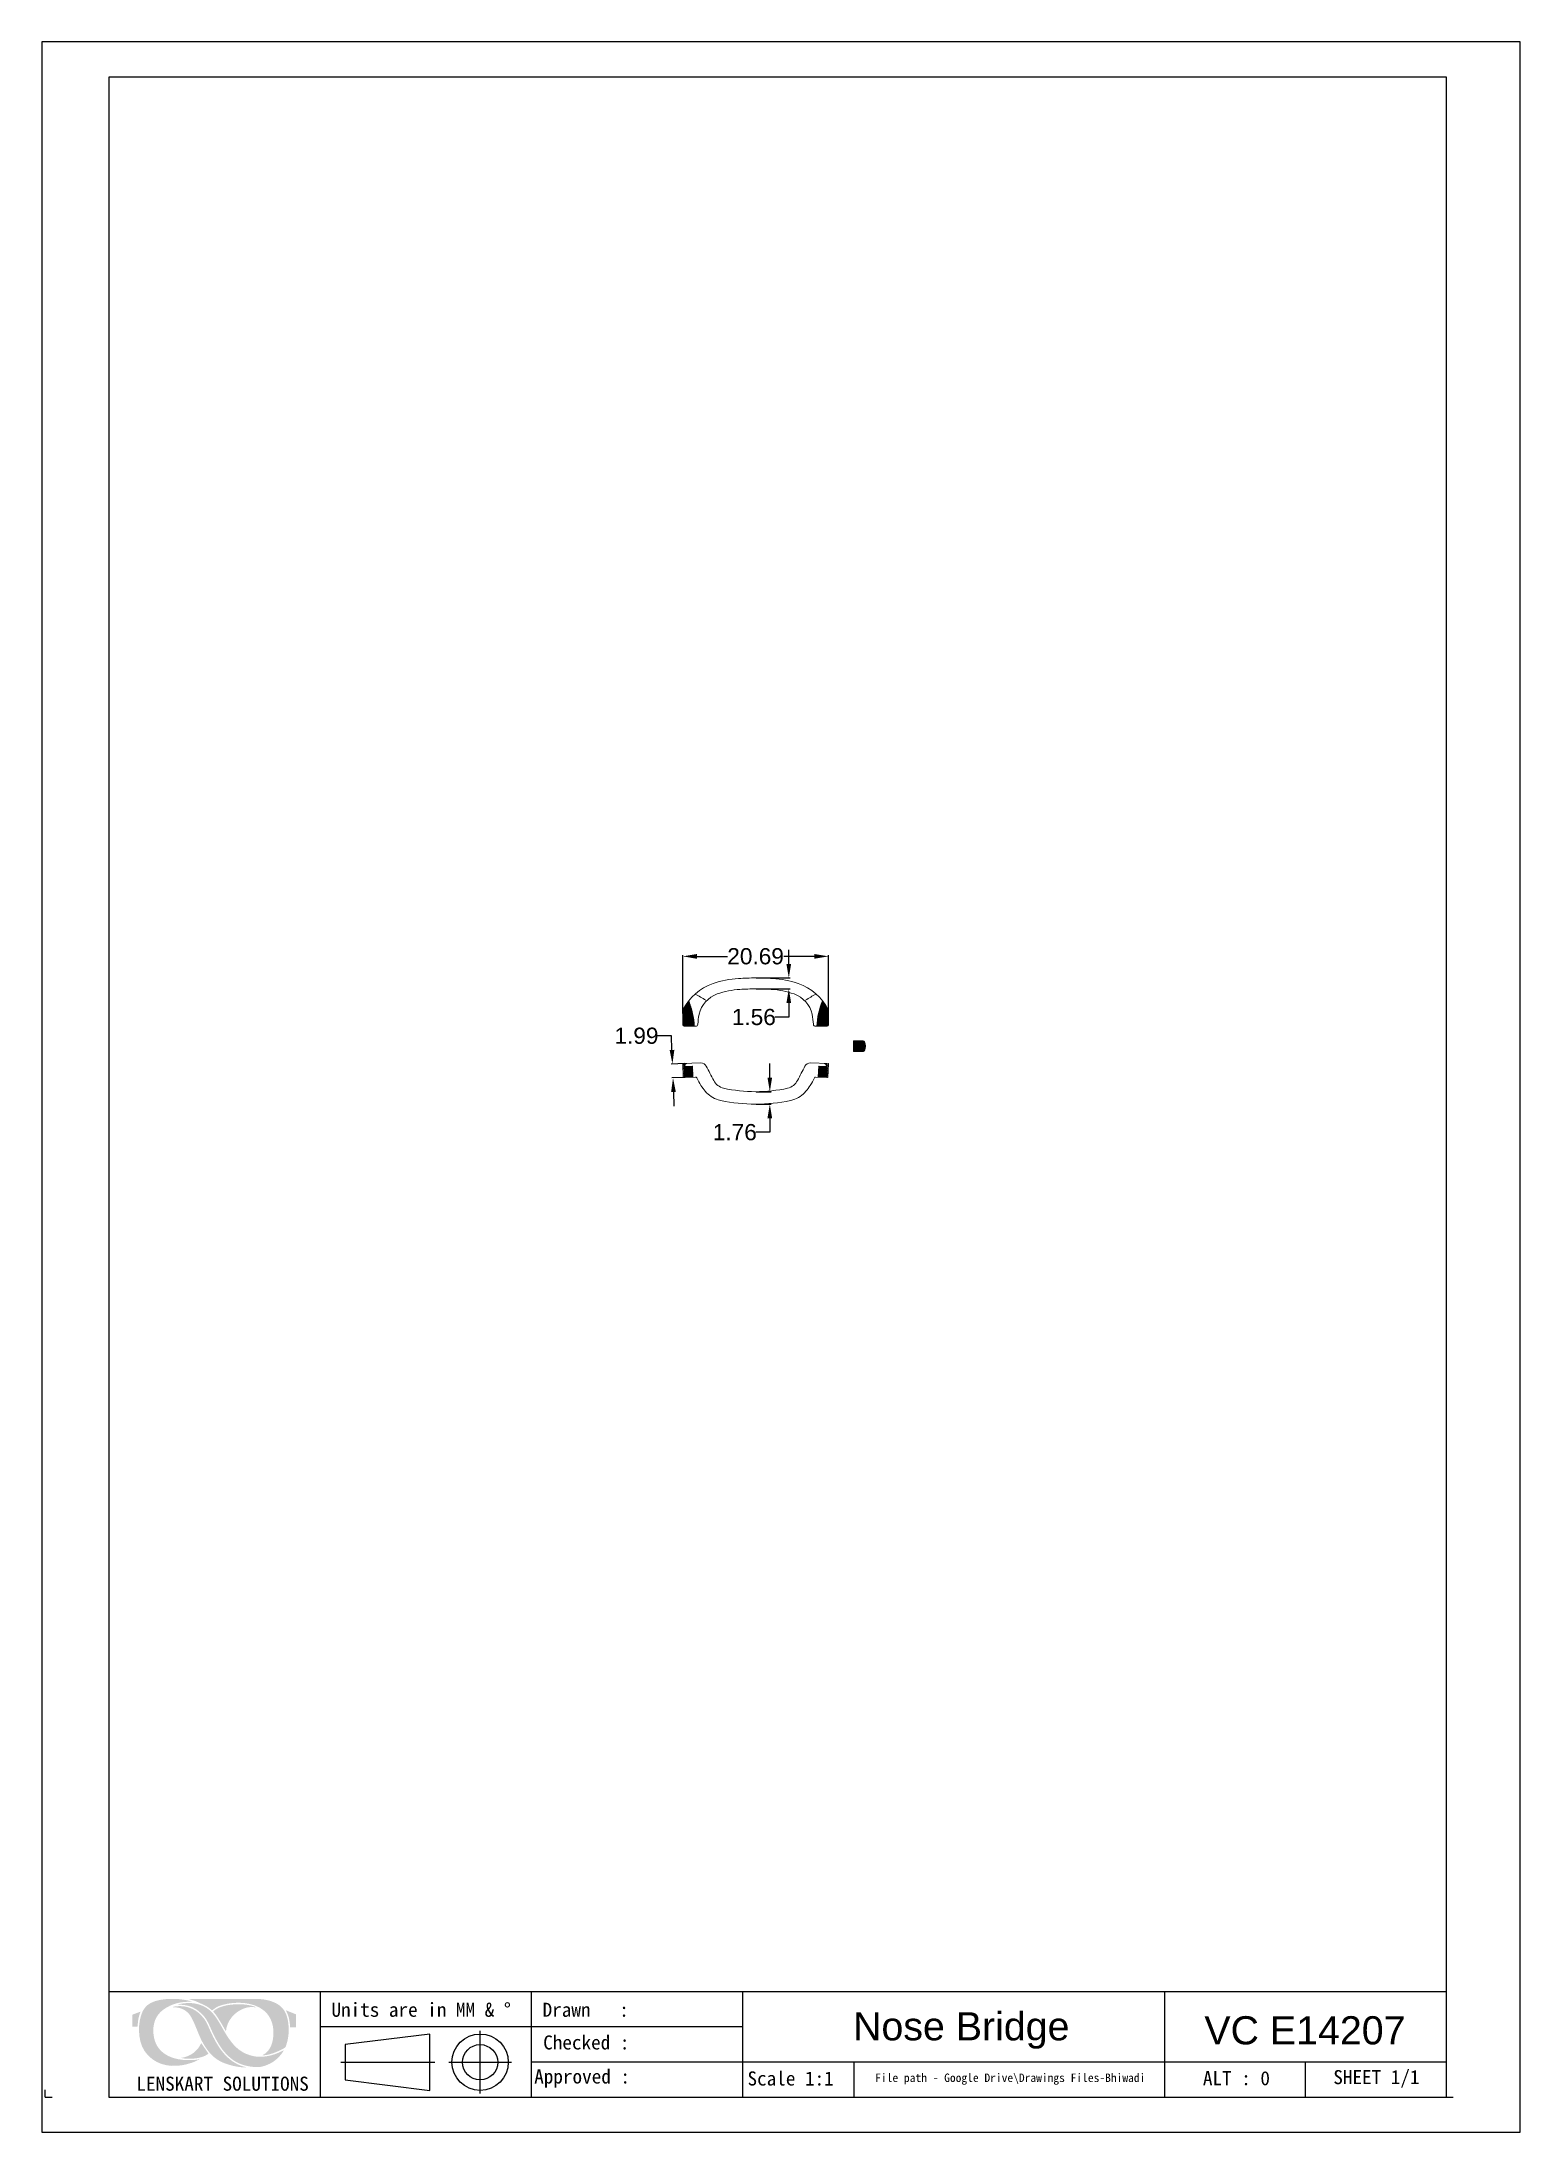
# Model space of a CAD drawing. Header units: millimetres. Extents: x 1786 to 1996, y 1476 to 1773.
import ezdxf

# ---------------------------------------------------------------- set-up
doc = ezdxf.new("R2010")
doc.units = ezdxf.units.MM
doc.layers.add('图框-线条', color=7, linetype='Continuous')
doc.layers.add('绘图层', color=7, linetype='Continuous', lineweight=15)
doc.styles.get("Standard").update_dxf_attribs({"font": 'arial.ttf'})
doc.styles.add('宋体', font='SimSun.ttf')
doc.dimstyles.new('Standard$0', dxfattribs={"dimtxt": 2.3, "dimasz": 2, "dimexe": 1, "dimexo": 1, "dimgap": 1, "dimtad": 0, "dimtih": 1, "dimtoh": 1, "dimdec": 1, "dimzin": 0, "dimdsep": 46, "dimtxsty": 'Standard', "dimcen": 0, "dimclrd": 4, "dimclre": 4, "dimclrt": 4, "dimadec": 1, "dimazin": 0, "dimtfac": 1, "dimtdec": 1, "dimtofl": 0, "dimtmove": 0, "dimatfit": 0, "dimfxl": 1, "dimtolj": 1, "dimtzin": 0, "dimarcsym": 0})

# ---------------------------------------------------------------- blocks, each defined once
blk = doc.blocks.new('*D6')
at = {"color": 0, "lineweight": -2, "transparency": 16777216}
for p, q in [((1876.58, 1635.02), (1876.58, 1643.33)), ((1878.58, 1643.15), (1882.93, 1643.15)), ((1895.27, 1643.15), (1890.92, 1643.15)), ((1897.27, 1635.02), (1897.27, 1643.33))]:
    blk.add_line(p, q, dxfattribs=at)
at = {"color": 0, "transparency": 16777216}
for points in [[(1878.58, 1643.48), (1878.58, 1642.81), (1876.58, 1643.15)], [(1895.27, 1643.48), (1895.27, 1642.81), (1897.27, 1643.15)]]:
    blk.add_solid(points, dxfattribs=at)
at = {"layer": 'Defpoints', "color": 0, "transparency": 16777216}
for p in [(1897.27, 1643.15), (1876.58, 1634.96), (1897.27, 1634.96)]:
    blk.add_point(p, dxfattribs=at)
at = {"color": 0, "lineweight": 9, "transparency": 16777216, "insert": (1886.92, 1643.15), "char_height": 2.3, "attachment_point": 5}
blk.add_mtext('\\A1;20.69', dxfattribs=at)
blk = doc.blocks.new('*D7')
at = {"color": 0, "lineweight": -2, "transparency": 16777216}
for p, q in [((1874.97, 1631.86), (1872.97, 1631.86)), ((1875.04, 1629.86), (1874.97, 1631.86)), ((1876.8, 1627.92), (1874.93, 1627.85)), ((1876.87, 1625.94), (1875.01, 1625.87)), ((1875.26, 1623.88), (1875.33, 1621.88))]:
    blk.add_line(p, q, dxfattribs=at)
at = {"color": 0, "transparency": 16777216}
for points in [[(1875.38, 1629.87), (1874.71, 1629.85), (1875.11, 1627.86)], [(1875.59, 1623.89), (1874.92, 1623.86), (1875.19, 1625.88)]]:
    blk.add_solid(points, dxfattribs=at)
at = {"layer": 'Defpoints', "color": 0, "transparency": 16777216}
for p in [(1875.11, 1627.86), (1876.86, 1627.92), (1876.93, 1625.94)]:
    blk.add_point(p, dxfattribs=at)
at = {"color": 0, "lineweight": 9, "transparency": 16777216, "insert": (1870, 1631.86), "char_height": 2.3, "attachment_point": 5}
blk.add_mtext('\\A1;1.99', dxfattribs=at)
blk = doc.blocks.new('*D8')
at = {"color": 0, "lineweight": -2, "transparency": 16777216}
for p, q in [((1891.64, 1642.08), (1891.64, 1644.08)), ((1886.99, 1640.08), (1891.82, 1640.08)), ((1886.99, 1638.52), (1891.82, 1638.52)), ((1891.64, 1636.52), (1891.64, 1634.52)), ((1891.64, 1634.52), (1889.64, 1634.52))]:
    blk.add_line(p, q, dxfattribs=at)
at = {"color": 0, "transparency": 16777216}
for points in [[(1891.3, 1642.08), (1891.97, 1642.08), (1891.64, 1640.08)], [(1891.3, 1636.52), (1891.97, 1636.52), (1891.64, 1638.52)]]:
    blk.add_solid(points, dxfattribs=at)
at = {"layer": 'Defpoints', "color": 0, "transparency": 16777216}
for p in [(1886.92, 1640.08), (1886.92, 1638.52), (1891.64, 1638.52)]:
    blk.add_point(p, dxfattribs=at)
at = {"color": 0, "lineweight": 9, "transparency": 16777216, "insert": (1886.67, 1634.52), "char_height": 2.3, "attachment_point": 5}
blk.add_mtext('\\A1;1.56', dxfattribs=at)
blk = doc.blocks.new('*D9')
at = {"color": 0, "lineweight": -2, "transparency": 16777216}
for p, q in [((1888.94, 1625.92), (1888.94, 1627.92)), ((1886.99, 1623.92), (1889.12, 1623.92)), ((1886.99, 1622.16), (1889.12, 1622.16)), ((1888.94, 1620.16), (1888.94, 1618.16)), ((1888.94, 1618.16), (1886.94, 1618.16))]:
    blk.add_line(p, q, dxfattribs=at)
at = {"color": 0, "transparency": 16777216}
for points in [[(1888.61, 1625.92), (1889.27, 1625.92), (1888.94, 1623.92)], [(1888.61, 1620.16), (1889.27, 1620.16), (1888.94, 1622.16)]]:
    blk.add_solid(points, dxfattribs=at)
at = {"layer": 'Defpoints', "color": 0, "transparency": 16777216}
for p in [(1886.92, 1623.92), (1886.92, 1622.16), (1888.94, 1623.92)]:
    blk.add_point(p, dxfattribs=at)
at = {"color": 0, "lineweight": 9, "transparency": 16777216, "insert": (1883.97, 1618.16), "char_height": 2.3, "attachment_point": 5}
blk.add_mtext('\\A1;1.76', dxfattribs=at)

msp = doc.modelspace()

# ---------------------------------------------------------------- hatches: boundary and pattern name
at = {"lineweight": 9}
h = msp.add_hatch(dxfattribs=at)
h.set_pattern_fill('ANSI31', color=1, style=0)
h.set_pattern_definition([(135, (2272.00394, 1344.43955), (0.088388348, 0.088388348), [])])
h.paths.add_polyline_path([(1876.581, 1635.38, -0.1124366), (1876.6, 1635.466, -0.0536666), (1877.434, 1636.81, -0.0859077), (1878.215, 1633.208), (1876.781, 1633.208, -0.4142136), (1876.581, 1633.408)])
h = msp.add_hatch(dxfattribs=at)
h.set_pattern_fill('ANSI31', color=1, style=0)
h.set_pattern_definition([(45, (1501.84474, 1344.43955), (-0.088388348, 0.088388348), [])])
h.paths.add_polyline_path([(1897.268, 1635.38, 0.1124366), (1897.248, 1635.466, 0.0536666), (1896.415, 1636.81, 0.0859077), (1895.634, 1633.208), (1897.068, 1633.208, 0.4142136), (1897.268, 1633.408)])
h = msp.add_hatch(dxfattribs=at)
h.set_pattern_fill('ANSI31', color=1, style=0)
h.set_pattern_definition([(45, (1499.82034, 1346.37948), (-0.088388348, 0.088388348), [])])
edge = h.paths.add_edge_path()
edge.add_arc((1902.181, 1629.896), 0.25, 270, 333.80117)
edge.add_arc((1900.896, 1630.396), 1.628, 337.97875, 382.02125)
edge.add_arc((1902.181, 1630.896), 0.25, 26.19883, 90)
edge.add_line((1902.181, 1631.146), (1900.824, 1631.146))
edge.add_line((1900.824, 1631.146), (1900.824, 1629.646))
edge.add_line((1900.824, 1629.646), (1902.181, 1629.646))
h = msp.add_hatch(dxfattribs=at)
h.set_pattern_fill('ANSI31', color=1)
h.set_pattern_definition([(135, (2396.74164, 1356.31546), (0.088388348, 0.088388348), [])])
edge = h.paths.add_edge_path()
edge.add_line((1876.746, 1625.951), (1876.685, 1627.77))
edge.add_arc((1876.874, 1627.703), 0.2, 451.91936, 520.56743, ccw=False)
edge.add_arc((1870.399, 1820.895), 193.1, 271.91936, 272.00818)
edge.add_arc((1877.177, 1627.614), 0.3, 452.00818, 540)
edge.add_line((1876.877, 1627.614), (1876.881, 1627.48))
edge.add_line((1876.881, 1627.48), (1877.966, 1627.538))
edge.add_line((1877.966, 1627.538), (1878.027, 1625.997))
edge.add_arc((1870.399, 1820.895), 195.047, 271.86464, 272.24111, ccw=False)
h = msp.add_hatch(dxfattribs=at)
h.set_pattern_fill('ANSI31', color=1)
h.set_pattern_definition([(45, (1377.10705, 1356.31546), (-0.088388348, 0.088388348), [])])
edge = h.paths.add_edge_path()
edge.add_line((1897.103, 1625.951), (1897.164, 1627.77))
edge.add_arc((1896.975, 1627.703), 0.2, 19.43257, 88.08064)
edge.add_arc((1903.449, 1820.895), 193.1, 267.99182, 268.08064, ccw=False)
edge.add_arc((1896.672, 1627.614), 0.3, 0, 87.99182, ccw=False)
edge.add_line((1896.972, 1627.614), (1896.968, 1627.48))
edge.add_line((1896.968, 1627.48), (1895.882, 1627.538))
edge.add_line((1895.882, 1627.538), (1895.822, 1625.997))
edge.add_arc((1903.449, 1820.895), 195.047, 267.75889, 268.13536)
at = {"layer": '图框-线条', "lineweight": 0, "ltscale": 0.1}
h = msp.add_hatch(color=252, dxfattribs=at)
edge = h.paths.add_edge_path()
edge.add_spline(control_points=[(1798.406, 1492.784), (1798.406, 1492.784), (1798.404, 1491.07), (1798.404, 1491.07), (1798.404, 1491.07), (1798.404, 1491.07), (1799.117, 1491.07), (1799.117, 1491.07), (1799.117, 1491.07), (1799.17, 1491.47), (1799.176, 1491.82), (1799.254, 1492.219), (1799.254, 1492.219), (1799.323, 1492.569), (1799.43, 1492.919), (1799.553, 1493.221), (1799.553, 1493.221), (1799.553, 1493.221), (1798.406, 1492.784), (1798.406, 1492.784)], knot_values=[0, 0, 0, 0, 0.1666667, 0.1666667, 0.1666667, 0.1666767, 0.3333333, 0.3333333, 0.3333333, 0.3333433, 0.5, 0.5, 0.5, 0.50001, 0.6666667, 0.6666667, 0.6666667, 0.6666767, 1, 1, 1, 1], degree=3, periodic=0)
edge = h.paths.add_edge_path()
edge.add_spline(control_points=[(1820.807, 1490.995), (1820.807, 1490.995), (1821.613, 1490.989), (1821.613, 1490.989), (1821.613, 1490.989), (1821.613, 1490.989), (1821.616, 1492.843), (1821.616, 1492.843), (1821.616, 1492.843), (1821.616, 1492.843), (1820.204, 1493.403), (1820.204, 1493.403), (1820.204, 1493.403), (1820.349, 1493.045), (1820.51, 1492.784), (1820.62, 1492.336), (1820.62, 1492.336), (1820.731, 1491.881), (1820.767, 1491.483), (1820.807, 1490.995)], knot_values=[0, 0, 0, 0, 0.1666667, 0.1666667, 0.1666667, 0.1666767, 0.3333333, 0.3333333, 0.3333333, 0.3333433, 0.5, 0.5, 0.5, 0.50001, 0.6666667, 0.6666667, 0.6666667, 0.6666767, 1, 1, 1, 1], degree=3, periodic=0)
edge = h.paths.add_edge_path(flags=17)
edge.add_spline(control_points=[(1805.324, 1486.651), (1805.456, 1486.544), (1806.28, 1486.529), (1806.423, 1486.525), (1806.423, 1486.525), (1807.301, 1486.498), (1808.624, 1486.711), (1809.199, 1487.267), (1809.199, 1487.267), (1809.147, 1487.349), (1809.115, 1487.382), (1809.059, 1487.45), (1809.059, 1487.45), (1809.059, 1487.45), (1808.19, 1488.739), (1808.19, 1488.739), (1808.19, 1488.739), (1807.979, 1488.479), (1807.887, 1487.985), (1807.085, 1487.369), (1807.085, 1487.369), (1806.612, 1487.006), (1806.053, 1486.751), (1805.324, 1486.651)], knot_values=[0, 0, 0, 0, 0.1428571, 0.1428571, 0.1428571, 0.1428671, 0.2857143, 0.2857143, 0.2857143, 0.2857243, 0.4285714, 0.4285714, 0.4285714, 0.4285814, 0.5714286, 0.5714286, 0.5714286, 0.5714386, 0.7142857, 0.7142857, 0.7142857, 0.7142957, 1, 1, 1, 1], degree=3, periodic=0)
edge = h.paths.add_edge_path(flags=17)
edge.add_spline(control_points=[(1809.873, 1493.228), (1809.921, 1493.145), (1809.933, 1493.155), (1809.996, 1493.083), (1809.996, 1493.083), (1810.644, 1492.341), (1811.574, 1490.55), (1811.694, 1490.425), (1811.694, 1490.425), (1811.754, 1491.924), (1813.007, 1493.232), (1814.242, 1493.664), (1814.242, 1493.664), (1814.89, 1493.891), (1815.239, 1493.898), (1815.961, 1493.831), (1815.961, 1493.831), (1815.723, 1494.026), (1814.717, 1494.189), (1814.461, 1494.218), (1814.461, 1494.218), (1813.249, 1494.356), (1811.493, 1494.241), (1810.417, 1493.639), (1810.417, 1493.639), (1810.247, 1493.544), (1809.936, 1493.348), (1809.873, 1493.228)], knot_values=[0, 0, 0, 0, 0.125, 0.125, 0.125, 0.12501, 0.25, 0.25, 0.25, 0.25001, 0.375, 0.375, 0.375, 0.37501, 0.5, 0.5, 0.5, 0.50001, 0.625, 0.625, 0.625, 0.62501, 0.75, 0.75, 0.75, 0.75001, 1, 1, 1, 1], degree=3, periodic=0)
edge = h.paths.add_edge_path()
edge.add_spline(control_points=[(1809.292, 1490.875), (1808.885, 1491.792), (1808.759, 1492.046), (1808.12, 1492.736), (1808.12, 1492.736), (1807.244, 1493.679), (1805.9, 1494.148), (1804.573, 1493.969), (1804.573, 1493.969), (1804.486, 1493.957), (1804.41, 1493.946), (1804.325, 1493.929), (1804.325, 1493.929), (1804.325, 1493.929), (1804.092, 1493.857), (1804.092, 1493.857), (1804.092, 1493.857), (1804.86, 1493.82), (1805.457, 1493.708), (1805.966, 1493.324), (1805.966, 1493.324), (1806.471, 1492.942), (1806.666, 1492.639), (1806.99, 1491.975), (1806.99, 1491.975), (1807.519, 1490.892), (1807.877, 1489.681), (1808.469, 1488.68), (1808.469, 1488.68), (1809.1, 1487.612), (1809.711, 1486.832), (1810.775, 1486.212), (1810.775, 1486.212), (1811.629, 1485.715), (1813.419, 1485.244), (1814.609, 1485.292), (1814.609, 1485.292), (1814.476, 1485.357), (1814.291, 1485.382), (1814.134, 1485.43), (1814.134, 1485.43), (1811.923, 1486.104), (1810.646, 1487.981), (1809.672, 1490.04), (1809.672, 1490.04), (1809.54, 1490.318), (1809.418, 1490.59), (1809.292, 1490.875)], knot_values=[0, 0, 0, 0, 0.0769231, 0.0769231, 0.0769231, 0.0769331, 0.1538462, 0.1538462, 0.1538462, 0.1538562, 0.2307692, 0.2307692, 0.2307692, 0.2307792, 0.3076923, 0.3076923, 0.3076923, 0.3077023, 0.3846154, 0.3846154, 0.3846154, 0.3846254, 0.4615385, 0.4615385, 0.4615385, 0.4615485, 0.5384615, 0.5384615, 0.5384615, 0.5384715, 0.6153846, 0.6153846, 0.6153846, 0.6153946, 0.6923077, 0.6923077, 0.6923077, 0.6923177, 0.7692308, 0.7692308, 0.7692308, 0.7692408, 0.8461538, 0.8461538, 0.8461538, 0.8461638, 1, 1, 1, 1], degree=3, periodic=0)
edge = h.paths.add_edge_path()
edge.add_spline(control_points=[(1819.917, 1487.727), (1819.881, 1487.725), (1819.061, 1487.335), (1818.895, 1487.27), (1818.895, 1487.27), (1818.543, 1487.133), (1818.126, 1487.006), (1817.734, 1486.93), (1817.734, 1486.93), (1816.758, 1486.741), (1816.046, 1486.745), (1815.114, 1487.017), (1815.114, 1487.017), (1813.528, 1487.479), (1812.605, 1488.589), (1811.859, 1489.748), (1811.859, 1489.748), (1810.536, 1491.801), (1810, 1493.79), (1807.45, 1494.335), (1807.45, 1494.335), (1807.022, 1494.427), (1806.51, 1494.462), (1806.057, 1494.427), (1806.057, 1494.427), (1805.751, 1494.404), (1805.031, 1494.333), (1804.811, 1494.201), (1804.811, 1494.201), (1805.936, 1494.226), (1806.814, 1494.008), (1807.609, 1493.438), (1807.609, 1493.438), (1809.263, 1492.254), (1809.314, 1491.01), (1810.179, 1489.467), (1810.179, 1489.467), (1810.594, 1488.726), (1810.893, 1488.151), (1811.465, 1487.482), (1811.465, 1487.482), (1812.652, 1486.094), (1813.914, 1485.477), (1815.857, 1485.335), (1815.857, 1485.335), (1816.795, 1485.267), (1817.737, 1485.678), (1818.356, 1486.069), (1818.356, 1486.069), (1818.783, 1486.338), (1819.119, 1486.675), (1819.439, 1487.043), (1819.439, 1487.043), (1819.606, 1487.235), (1819.786, 1487.519), (1819.917, 1487.727)], knot_values=[0, 0, 0, 0, 0.0666667, 0.0666667, 0.0666667, 0.0666767, 0.1333333, 0.1333333, 0.1333333, 0.1333433, 0.2, 0.2, 0.2, 0.20001, 0.2666667, 0.2666667, 0.2666667, 0.2666767, 0.3333333, 0.3333333, 0.3333333, 0.3333433, 0.4, 0.4, 0.4, 0.40001, 0.4666667, 0.4666667, 0.4666667, 0.4666767, 0.5333333, 0.5333333, 0.5333333, 0.5333433, 0.6, 0.6, 0.6, 0.60001, 0.6666667, 0.6666667, 0.6666667, 0.6666767, 0.7333333, 0.7333333, 0.7333333, 0.7333433, 0.8, 0.8, 0.8, 0.80001, 0.8666667, 0.8666667, 0.8666667, 0.8666767, 1, 1, 1, 1], degree=3, periodic=0)
edge = h.paths.add_edge_path()
edge.add_spline(control_points=[(1809.72, 1493.387), (1810.28, 1493.822), (1810.443, 1493.962), (1811.262, 1494.191), (1811.262, 1494.191), (1813.132, 1494.714), (1815.545, 1494.576), (1817.012, 1493.425), (1817.012, 1493.425), (1817.815, 1492.795), (1818.47, 1491.69), (1818.432, 1490.142), (1818.432, 1490.142), (1818.404, 1488.999), (1818.125, 1487.892), (1817.218, 1487.234), (1817.218, 1487.234), (1817.158, 1487.19), (1816.911, 1487.036), (1816.854, 1487.018), (1816.854, 1487.018), (1817.743, 1486.962), (1819.138, 1487.566), (1819.872, 1487.982), (1819.872, 1487.982), (1820.149, 1488.14), (1820.12, 1488.113), (1820.238, 1488.433), (1820.238, 1488.433), (1820.704, 1489.696), (1820.719, 1491.444), (1820.295, 1492.672), (1820.295, 1492.672), (1820.1, 1493.236), (1819.886, 1493.532), (1819.518, 1493.9), (1819.518, 1493.9), (1818.758, 1494.661), (1817.248, 1495.016), (1816.156, 1495.015), (1816.156, 1495.015), (1812.93, 1495.013), (1809.622, 1495.05), (1806.417, 1495.014), (1806.417, 1495.014), (1806.649, 1494.912), (1807.065, 1494.816), (1807.334, 1494.719), (1807.334, 1494.719), (1807.606, 1494.62), (1808.787, 1494.064), (1809.018, 1493.924), (1809.018, 1493.924), (1809.339, 1493.73), (1809.66, 1493.421), (1809.72, 1493.387)], knot_values=[0, 0, 0, 0, 0.0666667, 0.0666667, 0.0666667, 0.0666767, 0.1333333, 0.1333333, 0.1333333, 0.1333433, 0.2, 0.2, 0.2, 0.20001, 0.2666667, 0.2666667, 0.2666667, 0.2666767, 0.3333333, 0.3333333, 0.3333333, 0.3333433, 0.4, 0.4, 0.4, 0.40001, 0.4666667, 0.4666667, 0.4666667, 0.4666767, 0.5333333, 0.5333333, 0.5333333, 0.5333433, 0.6, 0.6, 0.6, 0.60001, 0.6666667, 0.6666667, 0.6666667, 0.6666767, 0.7333333, 0.7333333, 0.7333333, 0.7333433, 0.8, 0.8, 0.8, 0.80001, 0.8666667, 0.8666667, 0.8666667, 0.8666767, 1, 1, 1, 1], degree=3, periodic=0)
edge = h.paths.add_edge_path()
edge.add_spline(control_points=[(1807.938, 1486.435), (1807.8, 1486.441), (1807.536, 1486.381), (1807.374, 1486.366), (1807.374, 1486.366), (1804.804, 1486.126), (1801.767, 1486.803), (1801.399, 1489.948), (1801.399, 1489.948), (1801.228, 1491.413), (1801.684, 1492.74), (1802.86, 1493.547), (1802.86, 1493.547), (1804.033, 1494.351), (1805.209, 1494.669), (1806.94, 1494.62), (1806.94, 1494.62), (1806.94, 1494.62), (1806.243, 1494.814), (1806.243, 1494.814), (1806.243, 1494.814), (1804.715, 1495.142), (1802.429, 1495.155), (1801.08, 1494.483), (1801.08, 1494.483), (1800.316, 1494.102), (1799.891, 1493.537), (1799.599, 1492.587), (1799.599, 1492.587), (1799.101, 1490.964), (1799.247, 1488.467), (1800.462, 1487.188), (1800.462, 1487.188), (1800.619, 1487.022), (1800.691, 1486.909), (1800.878, 1486.76), (1800.878, 1486.76), (1801.069, 1486.609), (1801.105, 1486.555), (1801.346, 1486.385), (1801.346, 1486.385), (1802.923, 1485.27), (1804.975, 1485.333), (1806.778, 1485.936), (1806.778, 1485.936), (1806.988, 1486.007), (1807.193, 1486.09), (1807.385, 1486.173), (1807.385, 1486.173), (1807.507, 1486.225), (1807.87, 1486.419), (1807.938, 1486.435)], knot_values=[0, 0, 0, 0, 0.0714286, 0.0714286, 0.0714286, 0.0714386, 0.1428571, 0.1428571, 0.1428571, 0.1428671, 0.2142857, 0.2142857, 0.2142857, 0.2142957, 0.2857143, 0.2857143, 0.2857143, 0.2857243, 0.3571429, 0.3571429, 0.3571429, 0.3571529, 0.4285714, 0.4285714, 0.4285714, 0.4285814, 0.5, 0.5, 0.5, 0.50001, 0.5714286, 0.5714286, 0.5714286, 0.5714386, 0.6428571, 0.6428571, 0.6428571, 0.6428671, 0.7142857, 0.7142857, 0.7142857, 0.7142957, 0.7857143, 0.7857143, 0.7857143, 0.7857243, 0.8571429, 0.8571429, 0.8571429, 0.8571529, 1, 1, 1, 1], degree=3, periodic=0)

# ---------------------------------------------------------------- linework, layer by layer
at = {"color": 0, "lineweight": 9}
for p, q in [((1876.581, 1635.448), (1876.581, 1633.408)), ((1897.268, 1635.448), (1897.268, 1633.408)), ((1878.415, 1633.208), (1876.781, 1633.208)), ((1895.434, 1633.208), (1897.068, 1633.208)), ((1900.824, 1631.146), (1900.824, 1629.646)), ((1900.824, 1631.146), (1902.181, 1631.146)), ((1876.58, 1627.914), (1879.154, 1628.006)), ((1876.58, 1627.914), (1876.651, 1625.928)), ((1876.877, 1627.614), (1876.881, 1627.48)), ((1894.695, 1628.006), (1897.269, 1627.914)), ((1896.972, 1627.614), (1896.968, 1627.48)), ((1897.269, 1627.914), (1897.198, 1625.928)), ((1900.824, 1629.646), (1902.181, 1629.646)), ((1876.651, 1625.928), (1878.395, 1625.991)), ((1877.966, 1627.538), (1876.881, 1627.48)), ((1877.966, 1627.538), (1878.027, 1625.997)), ((1895.453, 1625.991), (1897.198, 1625.928)), ((1895.882, 1627.538), (1895.822, 1625.997)), ((1895.882, 1627.538), (1896.968, 1627.48))]:
    msp.add_line(p, q, dxfattribs=at)
for p, q in [((1795.048, 1496.088), (1985.048, 1496.088)), ((1825.048, 1496.088), (1825.048, 1481.088)), ((1855.048, 1496.088), (1855.048, 1481.088)), ((1885.048, 1496.088), (1885.048, 1481.088)), ((1945.048, 1481.088), (1945.048, 1496.088)), ((1825.048, 1491.088), (1885.048, 1491.088)), ((1847.793, 1481.585), (1847.793, 1490.473)), ((1827.983, 1486.029), (1841.375, 1486.029)), ((1843.349, 1486.029), (1852.238, 1486.029)), ((1855.048, 1486.088), (1985.048, 1486.088)), ((1900.887, 1486.075), (1900.887, 1481.075)), ((1965.048, 1481.088), (1965.048, 1486.088)), ((1786.012, 1481.088), (1786.012, 1482.088)), ((1786.012, 1481.088), (1787.012, 1481.088)), ((1795.048, 1481.088), (1986.012, 1481.088))]:
    msp.add_line(p, q)
for points in [[(1785.53, 1476.088), (1995.53, 1476.088), (1995.53, 1773.088), (1785.53, 1773.088)], [(1828.643, 1483.529), (1840.643, 1482.029), (1840.643, 1490.029), (1828.643, 1488.529)]]:
    msp.add_lwpolyline(points, close=True)
msp.add_lwpolyline([(1985.048, 1481.088), (1985.048, 1768.088), (1795.048, 1768.088), (1795.048, 1481.088)])
for points in [[(1878.215, 1633.208, 0.0859077), (1877.434, 1636.81, 0.0859077)], [(1895.634, 1633.208, -0.0859077), (1896.415, 1636.81, -0.0859077)]]:
    msp.add_lwpolyline(points, format="xyb", dxfattribs=at)
for radius in [4, 2.5]:
    msp.add_circle((1847.793, 1486.029), radius)
for centre, radius, start, end in [((1885.346, 1626.221), 13.814, 93.505, 108.86662), ((1886.924, 1600.453), 39.63, 90, 93.505), ((1886.924, 1600.453), 39.63, 86.495, 90), ((1888.503, 1626.221), 13.814, 71.13338, 86.495), ((1883.261, 1632.266), 7.42, 108.72629, 153.84801), ((1868.312, 1618.721), 21.542, 57.6584, 62.2203), ((1882.783, 1634.062), 3.97, 109.47541, 167.59748), ((1885.383, 1626.708), 11.77, 93.35941, 109.47541), ((1886.924, 1600.453), 38.07, 90, 93.35941), ((1886.924, 1600.453), 38.07, 86.64059, 90), ((1888.466, 1626.708), 11.77, 70.52459, 86.64059), ((1891.066, 1634.062), 3.97, 12.40252, 70.52459), ((1890.588, 1632.266), 7.42, 26.15199, 71.27371), ((1905.536, 1618.721), 21.542, 117.7797, 122.3416), ((1876.781, 1635.448), 0.2, 153.84801, 180), ((1887.34, 1633.06), 8.636, 167.7341, 177.12349), ((1887.34, 1633.06), 8.636, 167.59748, 167.7341), ((1886.509, 1633.06), 8.636, 12.2659, 12.40252), ((1886.509, 1633.06), 8.636, 2.87651, 12.2659), ((1897.068, 1635.448), 0.2, 0, 26.15199), ((1876.781, 1633.408), 0.2, 180, 270), ((1878.415, 1633.508), 0.3, 270, 357.12349), ((1895.434, 1633.508), 0.3, 182.87651, 270), ((1897.068, 1633.408), 0.2, 270, 0), ((1902.181, 1630.896), 0.25, 26.19883, 90), ((1900.896, 1630.396), 1.628, 337.97875, 22.02125), ((1877.177, 1627.614), 0.3, 92.00818, 180), ((1879.183, 1627.187), 0.82, 26.8885, 92.05086), ((1894.665, 1627.187), 0.82, 87.94914, 153.1115), ((1896.672, 1627.614), 0.3, 0, 87.99182), ((1902.181, 1629.896), 0.25, 270, 333.80117), ((1878.402, 1625.811), 0.18, 24.94474, 92.05086), ((1886.289, 1629.479), 8.519, 204.94474, 213.2285), ((1886.289, 1629.479), 8.519, 213.2285, 220.09557), ((1993.188, 1684.996), 127.004, 206.8885, 207.92834), ((1882.902, 1626.532), 2.18, 207.92834, 256.03172), ((1890.947, 1626.532), 2.18, 283.96828, 332.07166), ((1780.661, 1684.996), 127.004, 332.07166, 333.1115), ((1887.56, 1629.479), 8.519, 319.90443, 326.7715), ((1887.56, 1629.479), 8.519, 326.7715, 335.05526), ((1895.447, 1625.811), 0.18, 87.94914, 155.05526), ((1882.848, 1626.582), 4.02, 220.09557, 252.24364), ((1882.848, 1626.582), 4.02, 252.24364, 257.24791), ((1886.924, 1647.106), 24.944, 258.521, 281.479), ((1886.924, 1645.036), 21.115, 257.55976, 282.44024), ((1891.001, 1626.582), 4.02, 282.75209, 287.75636), ((1891.001, 1626.582), 4.02, 287.75636, 319.90443)]:
    msp.add_arc(centre, radius, start, end, dxfattribs=at)

# ---------------------------------------------------------------- texts
at = {"char_height": 4, "width": 34.34827, "attachment_point": 5}
for s, insert in [('Nose Bridge ', (1916.134, 1490.536)), ('VC E14207', (1964.954, 1490.536))]:
    msp.add_mtext(s, dxfattribs=dict(at, insert=insert))
at = {"layer": '绘图层', "color": 7, "linetype": 'ByBlock', "lineweight": 9, "attachment_point": 5, "style": '宋体'}
for s, insert, char_height, width in [('\\pxql;{\\fNSimSun|b0|i0|c0|p49;Units are in MM & %%D}', (1841.942, 1493.469), 2, 30.54433), ('\\pxql;{\\fNSimSun|b0|i0|c0|p49;Drawn   : }', (1871.942, 1493.469), 2, 30.54433), ('\\pxql;{\\fNSimSun|b0|i0|c0|p49;Checked : }', (1868.201, 1488.822), 2, 22.90147), ('\\pxql;{\\fNSimSun|b0|i0|c0|p49;Approved :}', (1866.925, 1483.717), 2, 22.90147), ('{\\fNSimSun|b0|i0|c0|p49;SHEET 1/1}', (1975.108, 1483.669), 2, 17.27914), ('{\\fSimSun|b0|i0|c134|p2;LENSKART SOLUTIONS}', (1811.212, 1482.963), 2, 58.97445), ('\\pxql;{\\fNSimSun|b0|i0|c0|p49;Scale 1:1}', (1897.223, 1483.703), 2, 22.90147), ('\\pxql;{\\fNSimSun|b0|i0|c0|p49;File path - Google Drive\\\\Drawings Files-Bhiwadi}', (1948.859, 1483.625), 1.2, 89.88999), ('{\\fNSimSun|b0|i0|c0|p49;ALT : 0}', (1955.225, 1483.744), 2, 17.27914)]:
    msp.add_mtext(s, dxfattribs=dict(at, insert=insert, char_height=char_height, width=width))

# ---------------------------------------------------------------- dimensions: what is measured, and where the dimension line sits
at = {"color": 3, "lineweight": 9}
dim = msp.add_linear_dim(base=(1897.268, 1643.148), p1=(1876.581, 1634.956), p2=(1897.268, 1634.956), dimstyle='Standard$0', override={"dimasz": 2, "dimexe": 0.18, "dimexo": 0.0625, "dimgap": 0.09, "dimdec": 2, "dimtxsty": 'Standard', "dimcen": 0.09, "dimclrd": 0, "dimclre": 0, "dimclrt": 0, "dimtdec": 2, "dimatfit": 3, "dimfxl": 1.25, "dimarcsym": 0}, dxfattribs=at)
dim.commit()
dim.dimension.update_dxf_attribs({"geometry": '*D6', "text_midpoint": (1886.924, 1643.148)})
for p1, p2, distance, picture, middle in [((1886.924, 1640.083), (1886.924, 1638.523), 4.713, '*D8', (1886.669, 1634.523)), ((1876.929, 1625.938), (1876.858, 1627.924), 1.745, '*D7', (1870, 1631.859))]:
    dim = msp.add_aligned_dim(p1=p1, p2=p2, distance=distance, dimstyle='Standard$0', override={"dimasz": 2, "dimexe": 0.18, "dimexo": 0.0625, "dimgap": 0.09, "dimdec": 2, "dimtxsty": 'Standard', "dimcen": 0.09, "dimclrd": 0, "dimclre": 0, "dimclrt": 0, "dimtdec": 2, "dimatfit": 3, "dimfxl": 1.25, "dimarcsym": 0}, dxfattribs=at)
    dim.commit()
    dim.dimension.update_dxf_attribs({"geometry": picture, "text_midpoint": middle})
dim = msp.add_linear_dim(base=(1888.94, 1623.921), p1=(1886.924, 1622.162), p2=(1886.924, 1623.921), angle=90, dimstyle='Standard$0', override={"dimasz": 2, "dimexe": 0.18, "dimexo": 0.0625, "dimgap": 0.09, "dimdec": 2, "dimtxsty": 'Standard', "dimcen": 0.09, "dimclrd": 0, "dimclre": 0, "dimclrt": 0, "dimtdec": 2, "dimatfit": 3, "dimfxl": 1.25, "dimarcsym": 0}, dxfattribs=at)
dim.commit()
dim.dimension.update_dxf_attribs({"geometry": '*D9', "text_midpoint": (1883.972, 1618.162), "dimtype": 161})

doc.saveas('drawing.dxf')
